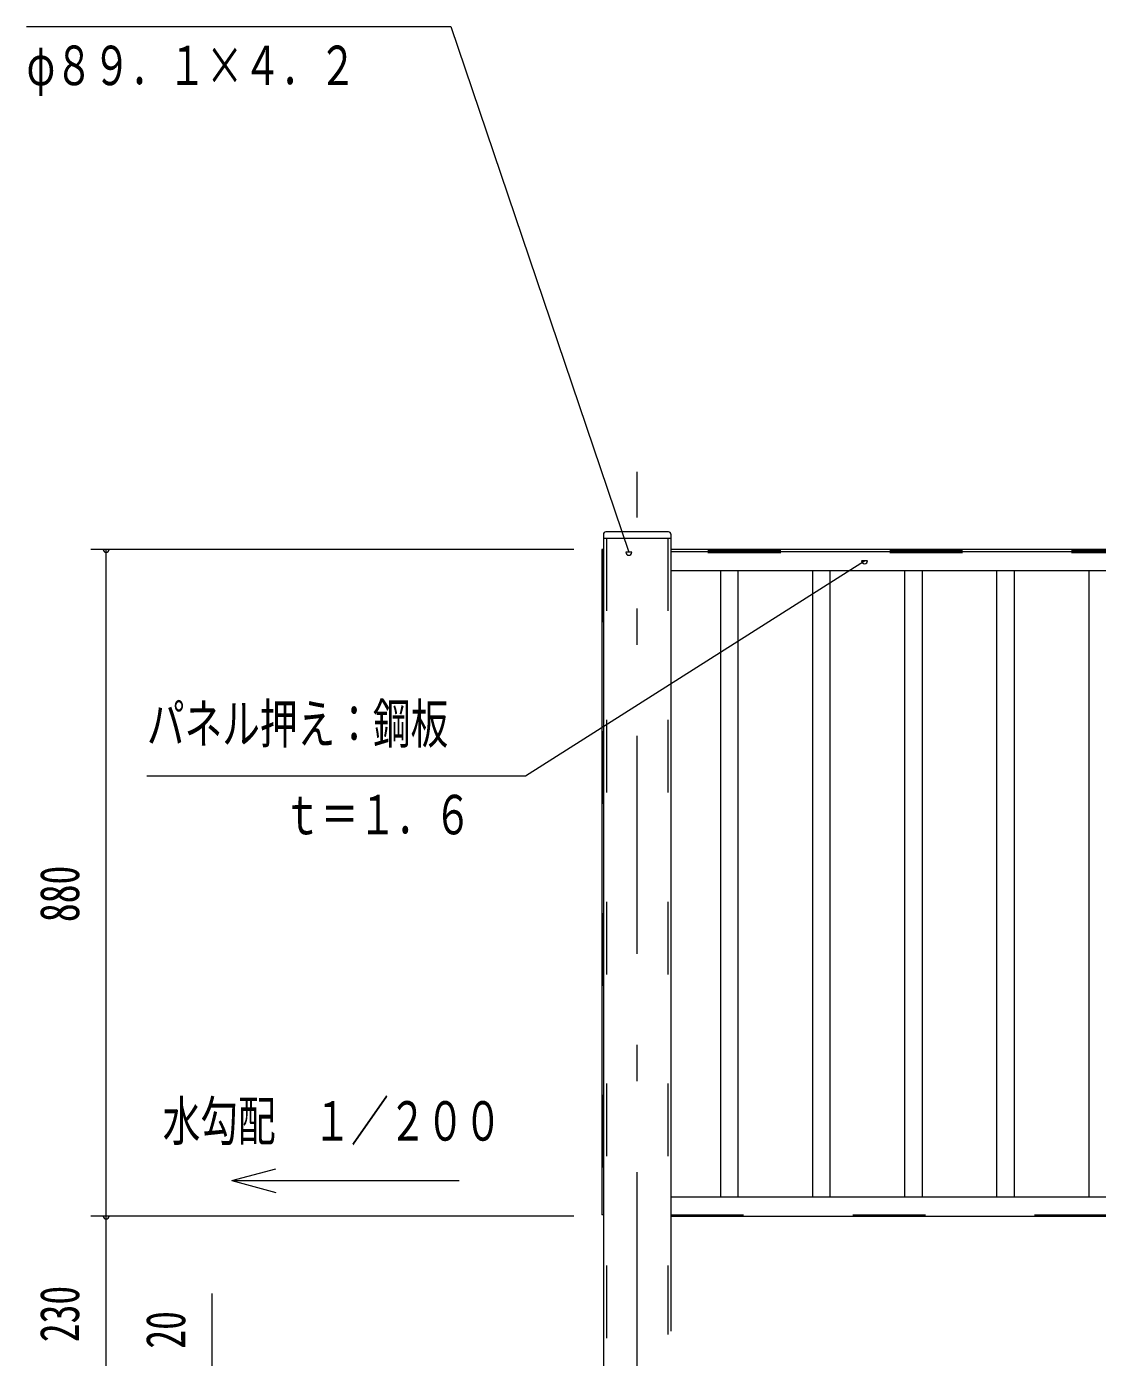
# Model space of a CAD drawing. Units: millimetres, scale not verified. Extents: x -26655 to 26659, y -10500 to 10500.
# Drawn here: x 15847 to 19381, y 1204 to 5595 of the extents above; entities that cross this region are included whole.
import ezdxf
from ezdxf.enums import TextEntityAlignment as Align

# ---------------------------------------------------------------- set-up
doc = ezdxf.new("R2010")
doc.units = ezdxf.units.MM
doc.header["$LTSCALE"] = 60
doc.linetypes.add('USER2', pattern=[10, 4, -6])
doc.linetypes.add('USER3', pattern=[24, 12, -5, 2, -5])
for name, color, linetype, lineweight in [('0-6_2-02BOLD', 7, 'Continuous', 18), ('0-7_2-12HIDDEN', 3, 'USER2', 18), ('0-8_2-22CENTER', 3, 'USER3', 18), ('0-9_2-42THIN', 4, 'Continuous', 18), ('0-A_2-52DIM', 3, 'Continuous', 18)]:
    doc.layers.add(name, color=color, linetype=linetype, lineweight=lineweight)
doc.styles.add('ＭＳ ゴシック', font='')
doc.styles.get('ＭＳ ゴシック').set_extended_font_data('MS Gothic')

msp = doc.modelspace()

# ---------------------------------------------------------------- linework, layer by layer
at = {"layer": '0-6_2-02BOLD'}
for p, q in [((17751.11, 3919.93), (17751.11, 469.93)), ((17966.36, 3927.43), (17758.61, 3927.43)), ((17973.86, 3919.93), (17973.86, 1290.01)), ((17746.23, 3869.93), (17746.23, 1673.93)), ((17751.11, 3869.93), (17746.23, 3869.93)), ((17751.11, 3907.43), (17973.86, 3907.43)), ((21336.1, 3869.93), (17973.86, 3869.93)), ((21336.1, 3861.93), (17973.86, 3861.93)), ((21336.1, 3799.43), (17973.86, 3799.43)), ((17973.86, 1733.43), (21336.1, 1733.43)), ((17751.11, 1673.93), (17746.23, 1673.93)), ((17973.86, 1669.93), (21336.1, 1669.93))]:
    msp.add_line(p, q, dxfattribs=at)
for centre, start, end in [((17758.61, 3919.93), 90, 180), ((17966.36, 3919.93), 0, 90)]:
    msp.add_arc(centre, 7.5, start, end, dxfattribs=at)
at = {"layer": '0-7_2-12HIDDEN'}
for p, q in [((17749.23, 3869.93), (17749.23, 1673.93)), ((17761.61, 3907.43), (17761.61, 469.93)), ((17963.36, 3907.43), (17963.36, 1278.88)), ((21336.1, 3865.93), (17973.86, 3865.93)), ((21336.1, 3858.93), (17973.86, 3858.93)), ((17973.86, 1673.93), (21336.1, 1673.93))]:
    msp.add_line(p, q, dxfattribs=at)
at = {"layer": '0-8_2-22CENTER'}
msp.add_line((17862.55, 1094.93), (17862.55, 4125.61), dxfattribs=at)
at = {"layer": '0-9_2-42THIN'}
for p, q in [((18137.48, 3799.43), (18137.48, 1733.43)), ((18194.98, 3799.43), (18194.98, 1733.43)), ((18441.23, 3799.43), (18441.23, 1733.43)), ((18498.73, 3799.43), (18498.73, 1733.43)), ((18744.98, 3799.43), (18744.98, 1733.43)), ((18802.48, 3799.43), (18802.48, 1733.43)), ((19048.73, 3799.43), (19048.73, 1733.43)), ((19106.23, 3799.43), (19106.23, 1733.43)), ((19352.48, 3799.43), (19352.48, 1733.43))]:
    msp.add_line(p, q, dxfattribs=at)
at = {"layer": '0-A_2-52DIM'}
for p, q in [((17653.28, 3869.93), (16059.98, 3869.93)), ((16119.98, 3869.93), (16099.98, 3869.93)), ((16109.98, -75.07), (16109.98, 3869.93)), ((17844.87, 3860.57), (17824.87, 3860.57)), ((18622.75, 3832.55), (18602.75, 3832.55)), ((16524.99, 1787.16), (16669.88, 1825.98)), ((16524.99, 1787.16), (16669.88, 1748.33)), ((16524.99, 1787.16), (17274.99, 1787.16)), ((17653.28, 1669.93), (16059.98, 1669.93)), ((16119.98, 1669.93), (16099.98, 1669.93)), ((16459.99, 1031.06), (16459.99, 1414.93))]:
    msp.add_line(p, q, dxfattribs=at)
for points in [[(15847.49, 5594.93), (17247.48, 5594.93), (17834.87, 3860.57)], [(16244.45, 3123.03), (17494.45, 3123.03), (18612.75, 3832.55)]]:
    msp.add_lwpolyline(points, dxfattribs=at)
for centre in [(16109.98, 3869.93), (17834.87, 3860.57), (18612.75, 3832.55), (16109.98, 1669.93)]:
    msp.add_arc(centre, 10, 180, 0, dxfattribs=at)

# ---------------------------------------------------------------- texts
at = {"layer": '0-A_2-52DIM', "color": 7, "style": 'ＭＳ ゴシック', "width": 0.7}
for s, p in [('φ８９．１×４．２', (15847.49, 5362.69)), ('パネル押え：鋼板', (16244.45, 3190.8)), ('ｔ＝１．６', (16694.45, 2890.8)), ('水勾配\u3000１／２００', (16296.52, 1879.92))]:
    msp.add_text(s, height=130.2, dxfattribs=at).set_placement(p, align=Align.BOTTOM_LEFT)
for s, p in [('880', (16059.98, 2640.21)), ('230', (16059.98, 1254.04)), ('20', (16409.99, 1232.61))]:
    msp.add_text(s, height=130.2, rotation=90, dxfattribs=at).set_placement(p, align=Align.BOTTOM_LEFT)

doc.saveas('drawing.dxf')
